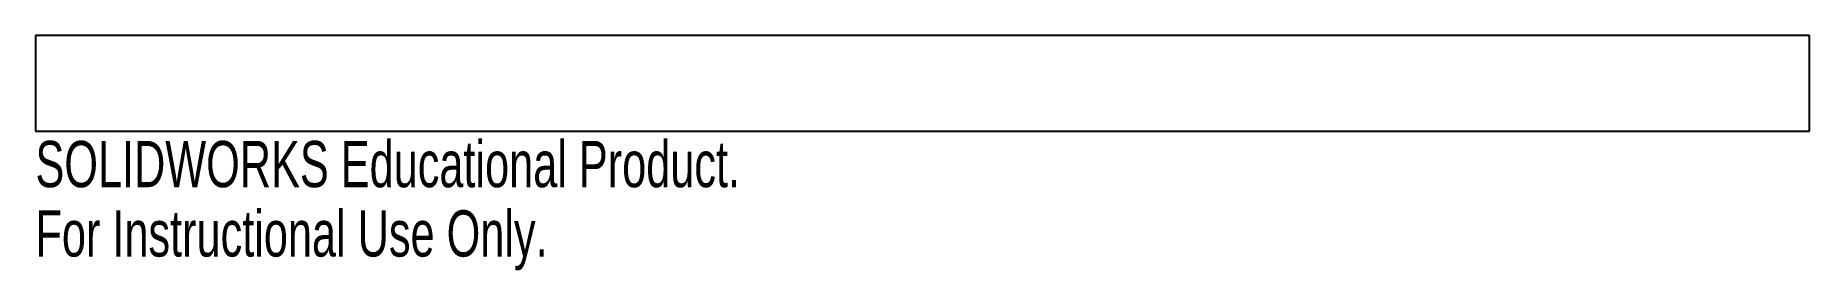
# Model space of a CAD drawing. Header units: millimetres. Extents: x 286 to 472, y -15 to 10.
import ezdxf

# ---------------------------------------------------------------- set-up
doc = ezdxf.new("R2010")
doc.units = ezdxf.units.MM
doc.styles.add('SLDTEXTSTYLE0', font='TXT', dxfattribs={"width": 0.7})

msp = doc.modelspace()

# ---------------------------------------------------------------- linework, layer by layer
at = {"color": 7, "linetype": 'Continuous', "lineweight": 25}
for p, q in [((472, 10), (286.47, 10)), ((286.47, 10), (286.47, 0)), ((472, 0), (472, 10)), ((286.47, 0), (472, 0))]:
    msp.add_line(p, q, dxfattribs=at)

# ---------------------------------------------------------------- texts
at = {"color": 7, "linetype": 'Continuous', "char_height": 4.8336, "attachment_point": 1, "style": 'SLDTEXTSTYLE0'}
for s, insert in [('SOLIDWORKS Educational Product.', (286.47, -1.02)), ('For Instructional Use Only.', (286.47, -8.27))]:
    msp.add_mtext(s, dxfattribs=dict(at, insert=insert))

doc.saveas('drawing.dxf')
